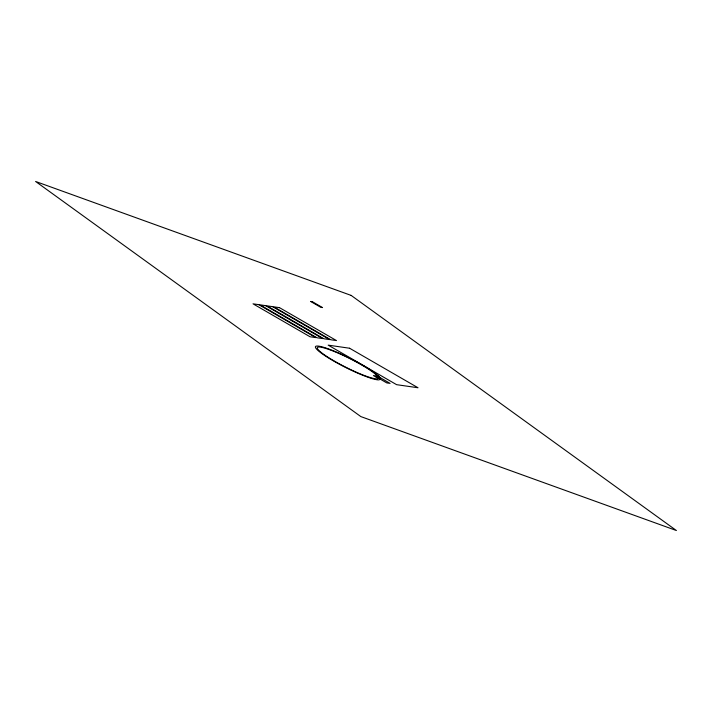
<?xml version="1.0" encoding="UTF-8"?>
<svg xmlns="http://www.w3.org/2000/svg" width="712" height="712" viewBox="0 0 712 712"><rect width="100%" height="100%" fill="white"/><g stroke="black" fill="none" stroke-linecap="round" stroke-linejoin="round"><path stroke-width="1.07" d="M378.143 378.295L377.209 378.855A34.158 4.753 26.7 0 1 331.863 359.605A34.158 4.753 26.7 0 1 326.87 348.773A34.158 4.753 26.7 0 1 374.797 373.631L377.645 376.328L377.333 375.642L378.473 376.301L373.417 375.571L378.143 378.295M380.404 379.069L379.06 379.861A36.321 5.055 26.7 0 1 328.499 357.958A36.321 5.055 26.7 0 1 329.985 349.45A36.321 5.055 26.7 0 1 379.532 377.173L380.404 379.069M312.363 301.701L310.628 301.452L320.792 307.326L322.536 307.575L312.363 301.701M258.75 304.656L253.036 303.828L310.049 336.767L315.754 337.586L258.75 304.656M265.665 305.653L259.951 304.825L316.956 337.764L322.67 338.592L265.665 305.653M272.571 306.649L266.858 305.822L323.871 338.761L329.585 339.588L272.571 306.649M279.487 307.646L273.773 306.827L330.786 339.757L336.491 340.585L279.487 307.646M349.601 348.239L328.188 345.142L396.593 384.667L418.015 387.755L349.601 348.239M379.327 377.164L375.998 376.684L386.758 382.905L390.087 383.385L379.327 377.164M351.149 295.409L35.6 181.471L360.851 416.591L676.4 530.529L351.149 295.409"/></g></svg>
